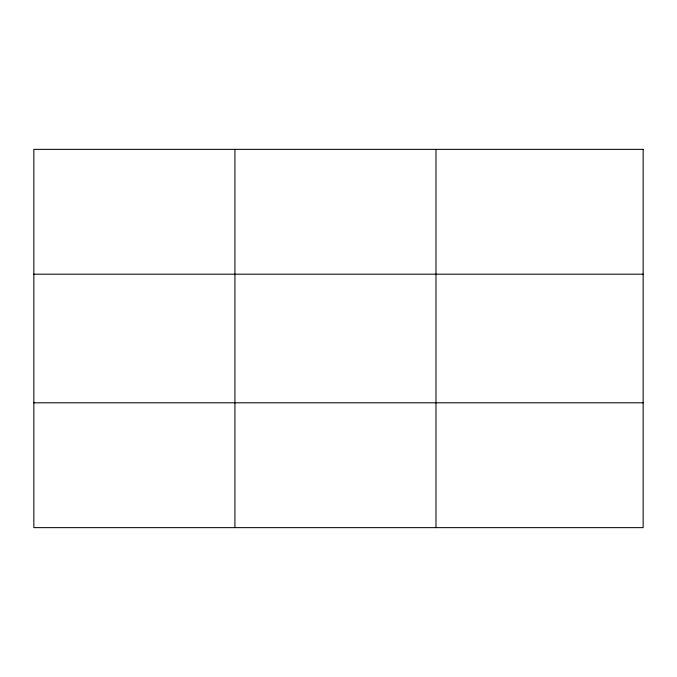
<?xml version="1.0" encoding="UTF-8"?>
<svg xmlns="http://www.w3.org/2000/svg" width="677" height="677" viewBox="0 0 677 677"><rect width="100%" height="100%" fill="white"/><g stroke="black" fill="none" stroke-linecap="round" stroke-linejoin="round"><path stroke-width="1.02" d="M234.919 527.637L234.919 149.363M435.988 527.637L435.988 149.363M33.85 274.193L643.15 274.193M33.85 402.807L643.15 402.807M643.15 149.363L643.15 527.637L33.85 527.637L33.85 149.363L643.15 149.363"/></g></svg>
